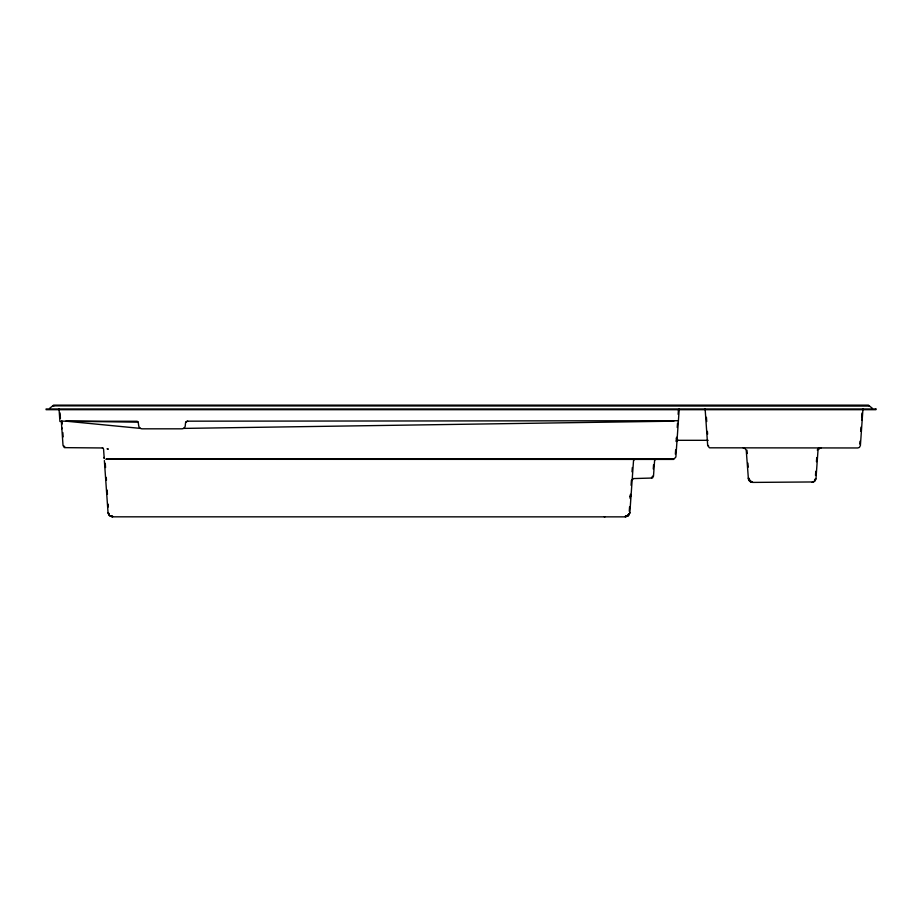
<?xml version="1.0" encoding="UTF-8"?>
<svg xmlns="http://www.w3.org/2000/svg" width="922" height="922" viewBox="0 0 922 922"><rect width="100%" height="100%" fill="white"/><g stroke="black" fill="none" stroke-linecap="round" stroke-linejoin="round"><path stroke-width="1.38" d="M676.979 441.212L678.154 440.313M632.192 479.647L633.379 478.587M676.414 439.033L676.46 438.434M677.094 439.644L677.002 440.947M677.174 438.48L677.209 437.858M629.265 511.249L629.565 506.95M630.152 498.502L630.441 494.284M631.074 485.306L631.432 480.212M632.019 471.834L632.319 467.546M104.359 460.562L108.07 513.151L109.245 515.456L112.011 516.827L625.347 516.862L628.251 515.813L629.818 513.151L633.529 460.562L634.716 459.444M653.26 468.998L653.56 464.757M675.353 454.143L675.653 449.867M676.241 441.511L676.529 437.293M677.221 427.474L677.52 423.256M678.143 414.335L678.431 410.175M679.237 408.849L675.872 457.001L673.682 459.41L105.88 459.294M815.486 475.395L815.774 471.303M816.443 461.738L816.731 457.635M859.788 444.058L859.984 441.235M860.664 431.381L860.964 427.151M861.655 417.297L861.943 413.079M862.957 408.895L860.399 445.51L859.408 447.401L857.771 447.965L709.444 447.815L707.681 445.51L705.123 408.895M631.074 495.494L630.175 497.096L631.097 495.275M629.887 512.632L628.447 515.64L625.347 516.862M743.224 447.965L745.149 448.634L746.244 450.339L748.422 479.175L750.289 481.676L752.778 482.413L813.458 481.952L815.036 480.685L816.016 478.184L817.998 450.339L819.105 448.634L821.029 447.965M652.776 476.086L651.485 477.757M815.912 478.852L815.417 480.12M630.268 495.771L630.164 495.978M676.299 441.05L676.736 440.22M817.307 450.178L817.503 449.567M815.129 479.002L814.529 480.178M628.401 514.626L628.85 513.865L628.182 514.879M861.597 420.305L862.277 418.738L861.69 420.202M815.036 480.685L814.045 481.618M49.534 408.411L53.591 405.138L868.409 405.138L872.466 408.411M628.113 514.96L627.191 515.675M818.194 448.495L819.185 447.712M819.105 448.634L820.004 448.138M52.888 406.083L53.891 405.864M185.818 422.184L187.639 421.17L678.2 420.72M633.794 458.96L634.716 458.73M813.458 481.952L812.155 482.356M655.139 458.833L655.773 458.73M625.796 516.113L626.649 515.917L625.347 516.136M604.982 516.804L604.302 516.862M655.773 459.444L654.608 460.366L653.491 476.132L652.488 478.022L632.953 478.587M673.567 458.695L106.422 458.695M187.639 421.17L186.624 421.423A2.178 2.167 0 0 0 185.495 423.175L185.241 426.045A3.596 3.584 1 0 1 183.432 428.407A3.573 3.573 0.8 0 1 181.749 428.822L142.242 428.822A3.584 3.573 -0.8 0 1 140.559 428.407L65.865 421.17L138.185 422.184L138.669 425.491A3.596 3.584 -1.2 0 0 140.559 428.407M183.432 428.407L673.844 421.17M54.179 405.864L869.112 406.083M61.405 422.184L61.336 421.17L137.032 421.273A2.155 2.155 0 0 1 137.954 421.884L138.185 422.184M677.739 440.313L708.165 440.313M102.791 447.965L64.402 447.643L63.03 445.51L61.336 421.273M752.778 482.413L749.067 480.466L749.563 481.065M112.542 516.862L109.441 515.64L108.001 512.632M102.365 447.965L103.252 448.357M112.542 516.136L111.285 515.928L112.092 516.113M752.018 482.344L751.28 482.16M751.027 482.056L751.695 482.252L750.589 481.849M65.036 447.135L64.24 446.617M751.061 481.296L750.324 480.811M749.955 481.434L748.238 478.184M749.551 479.936L750.07 480.558M750.001 480.512L749.471 479.809M108.819 513.208L109.315 514.384M64.044 446.363L63.802 445.775M708.545 446.087L708.396 445.464M746.947 450.178L747.235 453.543M104.14 457.416L104.221 458.522L103.564 449.072M61.786 427.635L61.866 428.822M747.903 463.098L748.191 467.2M706.425 417.297L706.725 421.527M707.404 431.381L707.612 434.193M105.269 463.317L105.569 467.546M106.261 477.4L106.456 480.212M107.148 490.066L107.436 494.284M108.128 504.138L108.323 506.95M62.051 421.123L62.247 423.982M62.846 432.579L63.145 436.867M60.045 412.906L60.426 418.404M59.031 408.838L59.918 421.515M875.9 408.965L46.1 408.965L46.1 409.691L875.9 409.691L875.9 408.965M108.093 449.072L107.252 448.864L108.093 449.072M749.102 478.967L748.952 478.126L749.113 479.002"/></g></svg>
